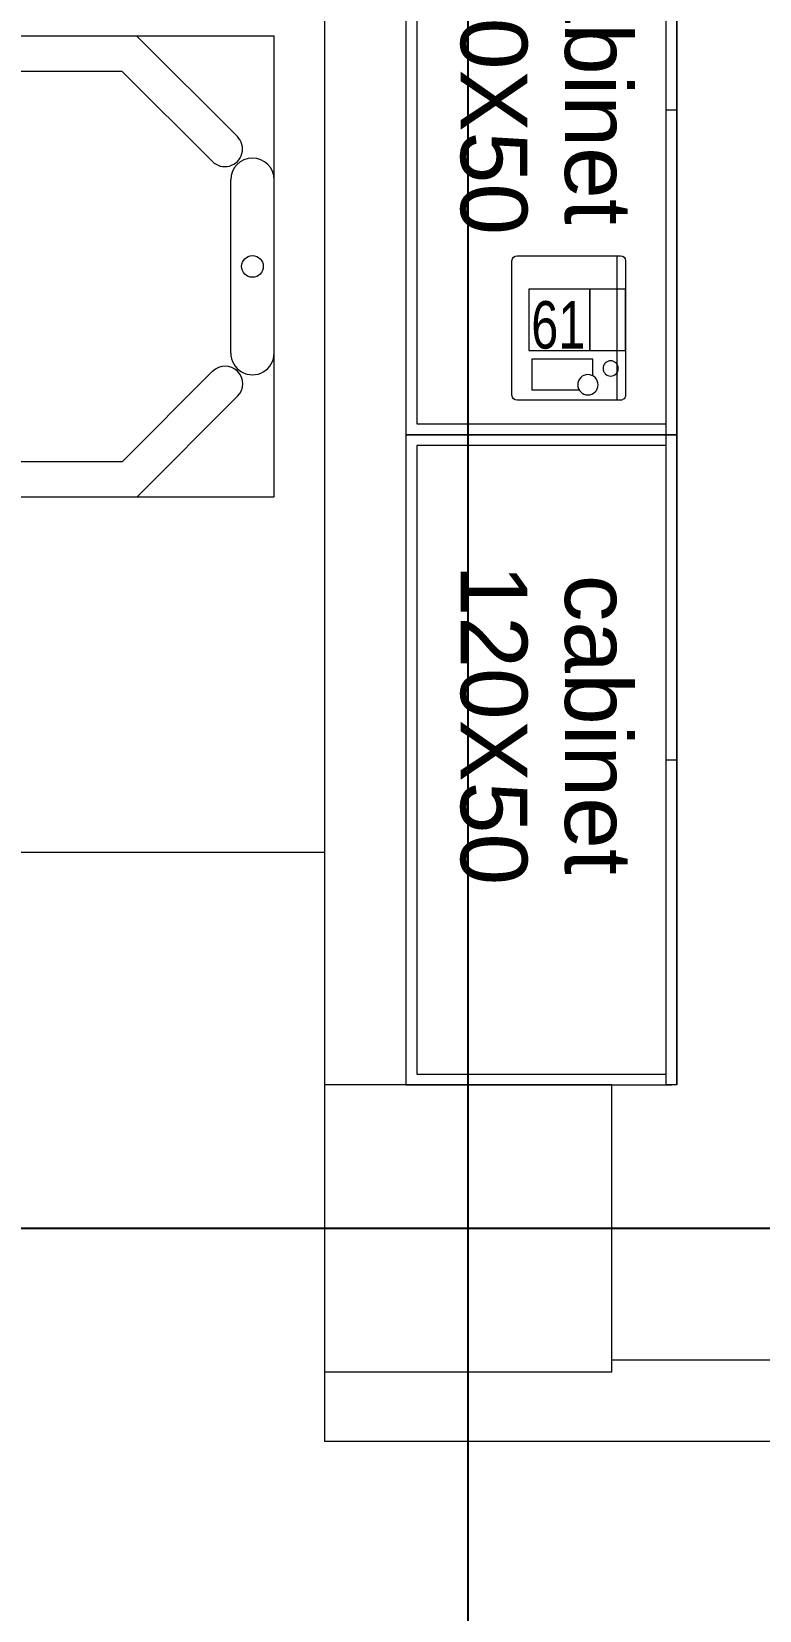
# Model space of a CAD drawing. Header units: metres. Extents: x -18745 to 220762, y -1579758 to -1356048.
# Drawn here: x 129158 to 130500, y -1404993 to -1402078 of the extents above; entities that cross this region are included whole.
import ezdxf

# ---------------------------------------------------------------- set-up
doc = ezdxf.new("R2010")
doc.units = ezdxf.units.M
doc.layers.get('0').update_dxf_attribs({"lineweight": 0})
doc.layers.add('A-100 - Copy$0$axes', color=8, linetype='Continuous')
for name, color, linetype, lineweight in [('A-100 - Copy$0$Medical Equipment and Furniture', 8, 'Continuous', 0), ('A-100 - Copy$0$Medical Equipment and Furniture1', 8, 'Continuous', 5), ('A-100 - Copy$0$Structure', 8, 'Continuous', 9), ('A-100 - Copy$0$Walls', 8, 'Continuous', 0)]:
    doc.layers.add(name, color=color, linetype=linetype, lineweight=lineweight)
doc.styles.add('A-100 - Copy$0$Arial_13', font='arial.ttf', dxfattribs={"height": 122.941617})
doc.styles.add('A-100 - Copy$0$X3G_ENTITY_257CFD', font='swisscl.ttf', dxfattribs={"height": 200})

# ---------------------------------------------------------------- blocks, each defined once
blk = doc.blocks.new('*X134')
for p, q in [((5, 3), (5, 3)), ((5, 3), (5, 3)), ((5, 3), (5, 3)), ((5, 3), (5, 3)), ((5, 3), (5, 3)), ((5, 3), (5, 3)), ((5, 3), (5, 3)), ((5, 3), (5, 3)), ((5, 3), (5, 3)), ((5, 3), (5, 3)), ((5, 3), (5, 3)), ((5, 3), (5, 3)), ((5, 3), (5, 3)), ((5, 3), (5, 3)), ((5, 3), (5, 3)), ((5, 3), (5, 3)), ((5, 3), (5, 3)), ((5, 3), (5, 3)), ((5, 3), (5, 3)), ((5, 3), (5, 3)), ((5, 3), (5, 3)), ((5, 3), (5, 3)), ((5, 3), (5, 3)), ((5, 3), (5, 3)), ((5, 3), (5, 3)), ((5, 3), (5, 3)), ((5, 3), (5, 3)), ((5, 3), (5, 3)), ((5, 3), (5, 3)), ((5, 3), (5, 3)), ((5, 3), (5, 3)), ((5, 3), (5, 3)), ((5, 3), (5, 3)), ((5, 3), (5, 3)), ((5, 3), (5, 3)), ((5, 3), (5, 3)), ((5, 3), (5, 3)), ((5, 3), (5, 3)), ((5, 3), (5, 3)), ((5, 3), (5, 3)), ((5, 3), (5, 3)), ((5, 3), (5, 3)), ((5, 3), (5, 3)), ((5, 3), (5, 3)), ((5, 3), (5, 3)), ((5, 3), (5, 3)), ((5, 3), (5, 3)), ((5, 3), (5, 3)), ((5, 3), (5, 3)), ((5, 3), (5, 3)), ((5, 3), (5, 3)), ((5, 3), (5, 3)), ((5, 3), (5, 3)), ((5, 3), (5, 3)), ((5, 3), (5, 3)), ((5, 3), (5, 3)), ((5, 3), (5, 3)), ((5, 3), (5, 3)), ((5, 3), (5, 3)), ((5, 3), (5, 3)), ((5, 3), (5, 3)), ((5, 3), (5, 3)), ((5, 3), (5, 3)), ((5, 3), (5, 3)), ((5, 3), (5, 3)), ((5, 3), (5, 3)), ((6, 3), (5, 3)), ((5, 3), (5, 3)), ((6, 3), (5, 3)), ((5, 3), (5, 3)), ((6, 3), (5, 3)), ((5, 3), (5, 3)), ((6, 3), (5, 3)), ((5, 3), (5, 3)), ((5, 3), (5, 3)), ((5, 3), (5, 3)), ((5, 3), (5, 3)), ((5, 3), (5, 3)), ((5, 3), (5, 3)), ((5, 3), (5, 3)), ((5, 3), (5, 3)), ((5, 3), (5, 3)), ((5, 3), (5, 3)), ((5, 3), (5, 3)), ((5, 3), (5, 3)), ((5, 3), (5, 3)), ((5, 3), (5, 3)), ((5, 3), (5, 3)), ((5, 3), (5, 3)), ((5, 3), (5, 3)), ((5, 3), (5, 3)), ((5, 3), (5, 3)), ((5, 3), (5, 3)), ((5, 3), (5, 3)), ((5, 3), (5, 3)), ((5, 3), (5, 3)), ((6, 3), (6, 3)), ((6, 3), (6, 3)), ((6, 3), (6, 3)), ((6, 3), (6, 3)), ((6, 3), (6, 3)), ((6, 3), (6, 3)), ((6, 3), (6, 3)), ((6, 3), (6, 3)), ((6, 3), (6, 3)), ((6, 3), (6, 3)), ((6, 3), (6, 3)), ((6, 3), (6, 3)), ((6, 3), (6, 3)), ((6, 3), (6, 3)), ((6, 3), (6, 3)), ((6, 3), (6, 3)), ((6, 3), (6, 3)), ((6, 3), (6, 3)), ((6, 3), (6, 3)), ((6, 3), (6, 3)), ((6, 3), (6, 3)), ((6, 3), (6, 3)), ((6, 3), (6, 3)), ((6, 3), (6, 3)), ((6, 3), (6, 3)), ((6, 3), (6, 3)), ((6, 3), (6, 3)), ((6, 3), (6, 3)), ((6, 3), (6, 3)), ((6, 3), (6, 3)), ((6, 3), (6, 3)), ((6, 3), (6, 3)), ((6, 3), (6, 3)), ((6, 3), (6, 3)), ((6, 3), (6, 3)), ((6, 3), (6, 3)), ((6, 3), (6, 3)), ((6, 3), (6, 3)), ((6, 3), (6, 3)), ((6, 3), (6, 3)), ((6, 3), (6, 3)), ((6, 3), (6, 3)), ((6, 3), (6, 3)), ((6, 3), (6, 3)), ((6, 3), (6, 3)), ((6, 3), (6, 3)), ((6, 3), (6, 3)), ((6, 3), (6, 3)), ((6, 3), (6, 3)), ((6, 3), (6, 3)), ((6, 3), (6, 3)), ((6, 3), (6, 3)), ((6, 3), (6, 3)), ((6, 3), (6, 3)), ((6, 3), (6, 3)), ((6, 3), (6, 3)), ((6, 3), (6, 3)), ((6, 3), (6, 3)), ((6, 3), (6, 3)), ((6, 3), (6, 3)), ((6, 3), (6, 3)), ((6, 3), (6, 3)), ((6, 3), (6, 3)), ((6, 3), (6, 3)), ((6, 3), (6, 3)), ((6, 3), (6, 3)), ((6, 3), (6, 3)), ((6, 3), (6, 3)), ((6, 3), (6, 3)), ((6, 3), (6, 3)), ((6, 3), (6, 3)), ((6, 3), (6, 3)), ((6, 3), (6, 3)), ((6, 3), (6, 3)), ((6, 3), (6, 3)), ((6, 3), (6, 3)), ((6, 3), (6, 3)), ((6, 3), (6, 3)), ((6, 3), (6, 3)), ((6, 3), (6, 3)), ((6, 3), (6, 3)), ((6, 3), (6, 3)), ((6, 3), (6, 3)), ((6, 3), (6, 3)), ((6, 3), (6, 3)), ((6, 3), (6, 3)), ((6, 3), (6, 3)), ((6, 3), (6, 3)), ((6, 3), (6, 3)), ((6, 3), (6, 3)), ((6, 3), (6, 3)), ((6, 3), (6, 3)), ((6, 3), (6, 3)), ((6, 3), (6, 3)), ((6, 3), (6, 3)), ((6, 3), (6, 3)), ((6, 3), (6, 3)), ((6, 3), (6, 3)), ((6, 3), (6, 3)), ((6, 3), (6, 3)), ((6, 3), (6, 3)), ((6, 3), (6, 3)), ((6, 3), (6, 3)), ((6, 3), (6, 3)), ((6, 3), (6, 3)), ((6, 3), (6, 3)), ((6, 3), (6, 3)), ((6, 3), (6, 3)), ((6, 3), (6, 3)), ((6, 3), (6, 3)), ((6, 3), (6, 3)), ((6, 3), (6, 3)), ((6, 3), (6, 3)), ((6, 3), (6, 3)), ((6, 3), (6, 3)), ((6, 3), (6, 3)), ((6, 3), (6, 3)), ((6, 3), (6, 3)), ((6, 3), (6, 3)), ((6, 3), (6, 3)), ((6, 3), (6, 3)), ((6, 3), (6, 3)), ((6, 3), (6, 3)), ((6, 3), (6, 3)), ((6, 3), (6, 3)), ((6, 3), (6, 3)), ((6, 3), (6, 3)), ((6, 3), (6, 3)), ((6, 3), (6, 3)), ((6, 3), (6, 3)), ((6, 3), (6, 3)), ((6, 3), (6, 3)), ((6, 3), (6, 3)), ((6, 3), (6, 3)), ((6, 3), (6, 3)), ((6, 3), (6, 3)), ((6, 3), (6, 3)), ((6, 3), (6, 3)), ((6, 3), (6, 3)), ((6, 3), (6, 3)), ((6, 3), (6, 3)), ((6, 3), (6, 3)), ((6, 3), (6, 3)), ((6, 3), (6, 3)), ((6, 3), (6, 3)), ((6, 3), (6, 3)), ((6, 3), (6, 3)), ((6, 3), (6, 3)), ((6, 3), (6, 3)), ((6, 3), (6, 3)), ((6, 3), (6, 3)), ((6, 3), (6, 3)), ((6, 3), (6, 3)), ((6, 3), (6, 3)), ((6, 3), (6, 3)), ((6, 3), (6, 3)), ((6, 3), (6, 3)), ((6, 3), (6, 3)), ((6, 3), (6, 3)), ((6, 3), (6, 3)), ((6, 3), (6, 3)), ((6, 3), (6, 3)), ((6, 3), (6, 3)), ((6, 3), (6, 3)), ((6, 3), (6, 3)), ((6, 3), (6, 3)), ((6, 3), (6, 3)), ((6, 3), (6, 3)), ((6, 3), (6, 3)), ((6, 3), (6, 3)), ((6, 3), (6, 3)), ((6, 3), (6, 3)), ((6, 3), (6, 3)), ((6, 3), (6, 3)), ((6, 3), (6, 3)), ((6, 3), (6, 3)), ((6, 3), (6, 3)), ((6, 3), (6, 3)), ((6, 3), (6, 3)), ((6, 3), (6, 3)), ((6, 3), (6, 3)), ((6, 3), (6, 3)), ((6, 3), (6, 3)), ((6, 3), (6, 3)), ((6, 3), (6, 3)), ((6, 3), (6, 3)), ((6, 3), (6, 3)), ((6, 3), (6, 3)), ((6, 3), (6, 3)), ((6, 3), (6, 3)), ((6, 3), (6, 3)), ((6, 3), (6, 3)), ((6, 3), (6, 3)), ((6, 3), (6, 3)), ((6, 3), (6, 3)), ((6, 3), (6, 3)), ((6, 3), (6, 3)), ((6, 3), (6, 3)), ((6, 3), (6, 3)), ((6, 3), (6, 3)), ((6, 3), (6, 3)), ((6, 3), (6, 3)), ((6, 3), (6, 3)), ((6, 3), (6, 3)), ((6, 3), (5, 3)), ((6, 3), (5, 3)), ((6, 3), (5, 3)), ((6, 3), (5, 3)), ((6, 3), (5, 3)), ((6, 3), (6, 3)), ((6, 3), (6, 3)), ((6, 3), (6, 3)), ((6, 3), (6, 3)), ((6, 3), (6, 3)), ((6, 3), (6, 3)), ((6, 3), (6, 3)), ((6, 3), (6, 3)), ((6, 3), (6, 3)), ((6, 3), (6, 3)), ((6, 3), (6, 3)), ((6, 3), (6, 3)), ((6, 3), (6, 3)), ((6, 3), (6, 3)), ((6, 3), (6, 3)), ((6, 3), (6, 3)), ((6, 3), (6, 3)), ((6, 3), (6, 3)), ((6, 3), (6, 3)), ((6, 3), (6, 3)), ((6, 3), (6, 3)), ((6, 3), (6, 3)), ((6, 3), (6, 3)), ((6, 3), (6, 3)), ((6, 3), (6, 3)), ((6, 3), (6, 3)), ((6, 3), (6, 3)), ((6, 3), (6, 3)), ((6, 3), (6, 3)), ((6, 3), (6, 3)), ((6, 3), (6, 3)), ((6, 3), (6, 3)), ((6, 3), (6, 3)), ((6, 3), (6, 3)), ((6, 3), (6, 3)), ((6, 3), (6, 3)), ((6, 3), (6, 3)), ((6, 3), (6, 3)), ((6, 3), (6, 3)), ((6, 3), (6, 3)), ((6, 3), (6, 3)), ((6, 3), (6, 3)), ((6, 3), (6, 3)), ((6, 3), (6, 3)), ((6, 3), (6, 3)), ((6, 3), (6, 3)), ((6, 3), (6, 3)), ((6, 3), (6, 3)), ((6, 3), (6, 3)), ((6, 3), (6, 3)), ((6, 3), (6, 3)), ((6, 3), (6, 3)), ((6, 3), (6, 3)), ((6, 3), (6, 3)), ((6, 3), (6, 3)), ((6, 3), (6, 3)), ((6, 3), (6, 3)), ((6, 3), (6, 3)), ((6, 3), (6, 3)), ((6, 3), (6, 3)), ((6, 3), (6, 3)), ((6, 3), (6, 3)), ((6, 3), (6, 3)), ((6, 3), (6, 3)), ((6, 3), (6, 3)), ((6, 3), (6, 3)), ((6, 3), (6, 3)), ((6, 3), (6, 3)), ((6, 3), (6, 3)), ((6, 3), (6, 3)), ((6, 3), (6, 3)), ((6, 3), (6, 3)), ((6, 3), (6, 3)), ((6, 3), (6, 3)), ((6, 3), (6, 3)), ((6, 3), (6, 3)), ((6, 3), (6, 3)), ((6, 3), (6, 3)), ((6, 3), (6, 3)), ((6, 3), (6, 3)), ((6, 3), (6, 3)), ((6, 3), (6, 3)), ((6, 3), (6, 3)), ((6, 3), (6, 3)), ((6, 3), (6, 3)), ((6, 3), (6, 3)), ((6, 3), (6, 3)), ((6, 3), (6, 3)), ((6, 3), (6, 3)), ((6, 3), (6, 3)), ((6, 3), (6, 3)), ((6, 3), (6, 3)), ((6, 3), (6, 3)), ((6, 3), (6, 3)), ((6, 3), (6, 3)), ((6, 3), (6, 3)), ((6, 3), (6, 3)), ((6, 3), (6, 3)), ((6, 3), (6, 3)), ((6, 3), (6, 3)), ((6, 3), (6, 3)), ((6, 3), (6, 3)), ((6, 3), (6, 3)), ((6, 3), (6, 3)), ((6, 3), (6, 3)), ((6, 3), (6, 3)), ((6, 3), (6, 3)), ((6, 3), (6, 3)), ((6, 3), (6, 3)), ((6, 3), (6, 3)), ((6, 3), (6, 3)), ((6, 3), (6, 3)), ((6, 3), (6, 3)), ((6, 3), (6, 3)), ((6, 3), (6, 3)), ((6, 3), (6, 3)), ((6, 3), (6, 3)), ((6, 3), (6, 3)), ((6, 3), (6, 3)), ((6, 3), (6, 3)), ((6, 3), (6, 3)), ((6, 3), (6, 3)), ((6, 3), (6, 3)), ((6, 3), (6, 3)), ((6, 3), (6, 3)), ((6, 3), (6, 3)), ((6, 3), (6, 3)), ((6, 3), (6, 3)), ((6, 3), (6, 3)), ((6, 3), (6, 3)), ((6, 3), (6, 3)), ((6, 3), (6, 3)), ((6, 3), (6, 3)), ((6, 3), (6, 3)), ((6, 3), (6, 3)), ((6, 3), (6, 3)), ((6, 3), (6, 3)), ((6, 3), (6, 3)), ((6, 3), (6, 3)), ((6, 3), (6, 3)), ((6, 3), (6, 3)), ((6, 3), (6, 3)), ((6, 3), (6, 3)), ((6, 3), (6, 3)), ((6, 3), (6, 3)), ((6, 3), (6, 3)), ((6, 3), (6, 3)), ((6, 3), (6, 3)), ((6, 3), (6, 3)), ((6, 3), (6, 3)), ((6, 3), (6, 3)), ((6, 3), (6, 3)), ((6, 3), (6, 3)), ((6, 3), (6, 3)), ((6, 3), (6, 3)), ((6, 3), (6, 3)), ((6, 3), (6, 3)), ((6, 3), (6, 3)), ((6, 3), (6, 3)), ((6, 3), (6, 3)), ((6, 3), (6, 3)), ((6, 3), (6, 3)), ((6, 3), (6, 3)), ((6, 3), (6, 3)), ((6, 3), (6, 3)), ((6, 3), (6, 3)), ((6, 3), (6, 3)), ((6, 3), (6, 3)), ((6, 3), (6, 3)), ((6, 3), (6, 3)), ((6, 3), (6, 3)), ((6, 3), (6, 3)), ((6, 3), (6, 3)), ((6, 3), (6, 3)), ((6, 3), (6, 3)), ((6, 3), (6, 3)), ((6, 3), (6, 3)), ((6, 3), (6, 3)), ((6, 3), (6, 3)), ((6, 3), (6, 3)), ((6, 3), (6, 3)), ((6, 3), (6, 3)), ((6, 3), (6, 3)), ((6, 3), (6, 3)), ((6, 3), (6, 3)), ((6, 3), (6, 3)), ((6, 3), (6, 3)), ((6, 3), (6, 3)), ((6, 3), (6, 3)), ((6, 3), (6, 3)), ((6, 3), (6, 3)), ((6, 3), (6, 3)), ((6, 3), (6, 3)), ((6, 3), (6, 3)), ((6, 3), (6, 3)), ((6, 3), (6, 3)), ((6, 3), (6, 3)), ((6, 3), (6, 3)), ((6, 3), (6, 3)), ((6, 3), (6, 3)), ((6, 3), (6, 3)), ((6, 3), (6, 3)), ((6, 3), (6, 3)), ((6, 3), (6, 3)), ((6, 3), (6, 3)), ((6, 3), (6, 3)), ((6, 3), (6, 3)), ((6, 3), (6, 3)), ((6, 3), (6, 3)), ((6, 3), (6, 3)), ((6, 3), (6, 3)), ((6, 3), (6, 3)), ((6, 3), (6, 3)), ((6, 3), (6, 3)), ((6, 3), (6, 3)), ((6, 3), (6, 3)), ((6, 3), (6, 3)), ((6, 3), (6, 3)), ((6, 3), (6, 3)), ((6, 3), (6, 3)), ((6, 3), (6, 3)), ((6, 3), (6, 3)), ((6, 3), (6, 3)), ((6, 3), (6, 3)), ((6, 3), (6, 3)), ((6, 3), (6, 3)), ((6, 3), (6, 3)), ((6, 3), (6, 3)), ((6, 3), (6, 3)), ((6, 3), (6, 3)), ((6, 3), (6, 3)), ((6, 3), (6, 3)), ((6, 3), (6, 3)), ((6, 3), (6, 3)), ((6, 3), (6, 3)), ((6, 3), (6, 3)), ((6, 3), (6, 3)), ((6, 3), (6, 3)), ((6, 3), (6, 3)), ((6, 3), (6, 3)), ((6, 3), (6, 3)), ((6, 3), (6, 3)), ((6, 3), (6, 3)), ((6, 3), (6, 3)), ((6, 3), (6, 3)), ((6, 3), (6, 3)), ((6, 3), (6, 3)), ((6, 3), (6, 3)), ((6, 3), (6, 3)), ((6, 3), (6, 3)), ((6, 3), (6, 3)), ((6, 3), (6, 3)), ((6, 3), (6, 3)), ((6, 3), (6, 3)), ((6, 3), (6, 3)), ((6, 3), (6, 3)), ((6, 3), (6, 3)), ((6, 3), (6, 3)), ((6, 3), (6, 3)), ((6, 3), (6, 3)), ((6, 3), (6, 3)), ((6, 3), (6, 3)), ((6, 3), (6, 3)), ((6, 3), (6, 3)), ((6, 3), (6, 3)), ((6, 3), (6, 3)), ((6, 3), (6, 3)), ((6, 3), (6, 3)), ((6, 3), (6, 3)), ((6, 3), (6, 3)), ((6, 3), (6, 3)), ((6, 3), (6, 3)), ((6, 3), (6, 3)), ((6, 3), (6, 3)), ((6, 3), (6, 3)), ((6, 3), (6, 3)), ((6, 3), (6, 3)), ((6, 3), (6, 3)), ((6, 3), (6, 3)), ((6, 3), (6, 3)), ((6, 3), (6, 3)), ((6, 3), (6, 3)), ((6, 3), (6, 3)), ((6, 3), (6, 3)), ((6, 3), (6, 3)), ((6, 3), (6, 3)), ((6, 3), (6, 3)), ((6, 3), (6, 3)), ((6, 3), (6, 3)), ((6, 3), (6, 3)), ((6, 3), (6, 3)), ((6, 3), (6, 3)), ((6, 3), (6, 3)), ((6, 3), (6, 3)), ((6, 3), (6, 3)), ((6, 3), (6, 3)), ((6, 3), (6, 3)), ((6, 3), (6, 3)), ((6, 3), (6, 3)), ((6, 3), (6, 3)), ((6, 3), (6, 3)), ((6, 3), (6, 3)), ((6, 3), (6, 3)), ((6, 3), (6, 3)), ((6, 3), (6, 3)), ((6, 3), (6, 3)), ((6, 3), (6, 3)), ((6, 3), (6, 3)), ((6, 3), (6, 3)), ((6, 3), (6, 3)), ((6, 3), (6, 3)), ((6, 3), (6, 3)), ((6, 3), (6, 3)), ((6, 3), (6, 3)), ((6, 3), (6, 3)), ((6, 3), (6, 3)), ((6, 3), (6, 3))]:
    blk.add_line(p, q)
blk = doc.blocks.new('*X135')
for p, q in [((13, 1), (13, 1)), ((13, 1), (13, 1)), ((13, 1), (13, 1)), ((13, 1), (13, 1)), ((13, 1), (13, 1)), ((13, 1), (13, 1)), ((13, 1), (13, 1)), ((13, 1), (13, 1)), ((13, 1), (13, 1)), ((13, 1), (13, 1)), ((13, 1), (13, 1)), ((13, 1), (13, 1)), ((13, 1), (13, 1)), ((13, 1), (13, 1)), ((13, 1), (13, 1)), ((13, 1), (14, 1)), ((13, 1), (14, 1)), ((13, 1), (14, 1)), ((13, 1), (13, 1)), ((13, 1), (13, 1)), ((13, 1), (13, 1)), ((13, 1), (13, 1)), ((13, 1), (13, 1)), ((13, 1), (13, 1)), ((13, 1), (13, 1)), ((13, 1), (13, 1)), ((13, 1), (13, 1)), ((13, 1), (13, 1)), ((13, 1), (13, 1)), ((13, 1), (13, 1)), ((13, 1), (13, 1)), ((13, 1), (13, 1)), ((13, 1), (13, 1)), ((13, 1), (13, 1)), ((13, 1), (13, 1)), ((13, 1), (13, 1)), ((13, 1), (13, 1)), ((13, 1), (13, 1)), ((13, 1), (13, 1)), ((13, 1), (13, 1)), ((13, 1), (13, 1)), ((13, 1), (13, 1)), ((13, 1), (13, 1)), ((13, 1), (13, 1)), ((13, 1), (13, 1)), ((13, 1), (13, 1)), ((13, 1), (13, 1)), ((13, 1), (13, 1)), ((13, 1), (13, 1)), ((13, 1), (13, 1)), ((13, 1), (13, 1)), ((13, 1), (13, 1)), ((13, 1), (13, 1)), ((13, 1), (13, 1)), ((13, 1), (13, 1)), ((13, 1), (13, 1)), ((13, 1), (13, 1)), ((13, 1), (13, 1)), ((13, 1), (13, 1)), ((13, 1), (13, 1)), ((13, 1), (13, 1)), ((13, 1), (13, 1)), ((13, 1), (13, 1)), ((13, 1), (13, 1)), ((13, 1), (13, 1)), ((13, 1), (13, 1)), ((13, 1), (13, 1)), ((13, 1), (13, 1)), ((13, 1), (13, 1)), ((13, 1), (13, 1)), ((13, 1), (13, 1)), ((13, 1), (13, 1)), ((13, 1), (13, 1)), ((13, 1), (13, 1)), ((13, 1), (13, 1)), ((13, 1), (13, 1)), ((13, 1), (13, 1)), ((13, 1), (13, 1)), ((13, 1), (13, 1)), ((13, 1), (13, 1)), ((13, 1), (13, 1)), ((13, 1), (13, 1)), ((13, 1), (13, 1)), ((13, 1), (13, 1)), ((13, 1), (13, 1)), ((13, 1), (13, 1)), ((13, 1), (13, 1)), ((13, 1), (13, 1)), ((13, 1), (13, 1)), ((13, 1), (13, 1)), ((13, 1), (13, 1)), ((13, 1), (13, 1)), ((13, 1), (13, 1)), ((13, 1), (13, 1)), ((13, 1), (13, 1)), ((13, 1), (13, 1)), ((13, 1), (13, 1)), ((13, 1), (13, 1)), ((13, 1), (13, 1)), ((13, 1), (13, 1)), ((13, 1), (13, 1)), ((13, 1), (13, 1)), ((13, 1), (13, 1)), ((13, 1), (13, 1)), ((13, 1), (13, 1)), ((13, 1), (13, 1)), ((13, 1), (13, 1)), ((13, 1), (13, 1)), ((13, 1), (13, 1)), ((13, 1), (13, 1)), ((13, 1), (13, 1)), ((13, 1), (13, 1)), ((13, 1), (13, 1)), ((13, 1), (13, 1)), ((13, 1), (13, 1)), ((13, 1), (13, 1)), ((13, 1), (13, 1)), ((13, 1), (13, 1)), ((13, 1), (13, 1)), ((13, 1), (13, 1)), ((13, 1), (13, 1)), ((13, 1), (13, 1)), ((13, 1), (13, 1)), ((13, 1), (14, 1)), ((13, 0), (13, 0)), ((13, 0), (13, 0)), ((13, 0), (13, 0)), ((13, 0), (13, 0)), ((13, 0), (13, 0)), ((13, 0), (13, 0)), ((13, 0), (13, 0)), ((13, 0), (13, 0)), ((13, 0), (13, 0)), ((13, 0), (13, 0)), ((13, 0), (13, 0)), ((13, 0), (13, 0)), ((13, 0), (13, 0)), ((13, 0), (13, 0)), ((13, 0), (13, 0)), ((13, 0), (13, 0)), ((13, 0), (13, 0)), ((13, 0), (13, 0)), ((13, 0), (13, 0)), ((13, 0), (13, 0)), ((13, 0), (13, 0)), ((13, 0), (13, 0)), ((13, 0), (13, 0)), ((13, 0), (13, 0)), ((13, 0), (13, 0)), ((13, 0), (13, 0)), ((13, 0), (13, 0)), ((13, 0), (13, 0)), ((13, 0), (13, 0)), ((13, 0), (13, 0)), ((13, 0), (13, 0)), ((13, 0), (13, 0)), ((13, 0), (13, 0)), ((13, 0), (13, 0)), ((13, 0), (13, 0)), ((13, 0), (13, 0)), ((13, 0), (13, 0)), ((13, 0), (13, 0)), ((13, 0), (13, 0)), ((13, 0), (13, 0)), ((13, 0), (13, 0)), ((13, 0), (13, 0)), ((13, 0), (13, 0)), ((13, 0), (13, 0)), ((13, 0), (13, 0)), ((13, 0), (13, 0)), ((13, 0), (13, 0)), ((13, 0), (13, 0)), ((13, 0), (14, 0)), ((13, 0), (14, 0)), ((13, 0), (13, 0)), ((13, 0), (14, 0)), ((14, 1), (14, 1)), ((14, 1), (14, 1)), ((14, 1), (14, 1)), ((14, 1), (14, 1)), ((14, 1), (14, 1)), ((14, 1), (14, 1)), ((14, 1), (14, 1)), ((14, 1), (14, 1)), ((14, 1), (14, 1)), ((14, 1), (14, 1)), ((14, 1), (14, 1)), ((14, 1), (14, 1)), ((14, 1), (14, 1)), ((14, 1), (14, 1)), ((14, 1), (14, 1)), ((14, 1), (14, 1)), ((14, 1), (14, 1)), ((14, 1), (14, 1)), ((14, 1), (14, 1)), ((14, 1), (14, 1)), ((14, 1), (14, 1)), ((14, 1), (14, 1)), ((14, 1), (14, 1)), ((14, 1), (14, 1)), ((14, 1), (14, 1)), ((14, 1), (14, 1)), ((14, 1), (14, 1)), ((14, 1), (14, 1)), ((14, 1), (14, 1)), ((14, 1), (14, 1)), ((14, 1), (14, 1)), ((14, 1), (14, 1)), ((14, 1), (14, 1)), ((14, 1), (14, 1)), ((14, 1), (14, 1)), ((14, 1), (14, 1)), ((14, 1), (14, 1)), ((14, 1), (14, 1)), ((14, 1), (14, 1)), ((14, 1), (14, 1)), ((14, 1), (14, 1)), ((14, 1), (14, 1)), ((14, 1), (14, 1)), ((14, 1), (14, 1)), ((14, 1), (14, 1)), ((14, 1), (14, 1)), ((14, 1), (14, 1)), ((14, 1), (14, 1)), ((14, 1), (14, 1)), ((14, 1), (14, 1)), ((14, 1), (14, 1)), ((14, 1), (14, 1)), ((14, 1), (14, 1)), ((14, 1), (14, 1)), ((14, 1), (14, 1)), ((14, 1), (14, 1)), ((14, 1), (14, 1)), ((14, 1), (14, 1)), ((14, 1), (14, 1)), ((14, 1), (14, 1)), ((14, 1), (14, 1)), ((14, 1), (14, 1)), ((14, 1), (14, 1)), ((14, 1), (14, 1)), ((14, 1), (14, 1)), ((14, 1), (14, 1)), ((14, 1), (14, 1)), ((14, 1), (14, 1)), ((14, 1), (14, 1)), ((14, 1), (14, 1)), ((14, 1), (14, 1)), ((14, 1), (14, 1)), ((14, 1), (14, 1)), ((14, 1), (14, 1)), ((14, 1), (14, 1)), ((14, 1), (14, 1)), ((14, 1), (14, 1)), ((14, 1), (14, 1)), ((14, 1), (14, 1)), ((14, 1), (14, 1)), ((14, 1), (14, 1)), ((14, 1), (14, 1)), ((14, 1), (14, 1)), ((14, 1), (14, 1)), ((14, 1), (14, 1)), ((14, 1), (14, 1)), ((14, 1), (14, 1)), ((14, 1), (14, 1)), ((14, 1), (14, 1)), ((14, 1), (14, 1)), ((14, 1), (14, 1)), ((14, 1), (14, 1)), ((14, 1), (14, 1)), ((14, 1), (14, 1)), ((14, 0), (14, 0)), ((14, 0), (14, 0)), ((14, 0), (14, 0)), ((14, 0), (14, 0)), ((14, 0), (14, 0)), ((14, 0), (14, 0)), ((14, 0), (14, 0)), ((14, 0), (14, 0)), ((14, 0), (14, 0)), ((14, 0), (14, 0)), ((14, 0), (14, 0)), ((14, 0), (14, 0)), ((14, 0), (14, 0)), ((14, 0), (14, 0)), ((14, 0), (14, 0)), ((14, 0), (14, 0)), ((14, 0), (14, 0)), ((14, 0), (14, 0)), ((14, 0), (14, 0)), ((14, 0), (14, 0)), ((14, 0), (14, 0)), ((14, 0), (14, 0)), ((14, 0), (14, 0)), ((14, 0), (14, 0)), ((14, 0), (14, 0)), ((14, 0), (14, 0)), ((14, 0), (14, 0)), ((14, 0), (14, 0)), ((14, 0), (14, 0)), ((14, 0), (14, 0)), ((14, 0), (14, 0)), ((14, 0), (14, 0)), ((14, 0), (14, 0)), ((14, 0), (14, 0)), ((14, 0), (14, 0)), ((14, 0), (14, 0)), ((14, 0), (14, 0)), ((14, 0), (14, 0)), ((14, 0), (14, 0)), ((14, 0), (14, 0)), ((14, 0), (14, 0)), ((14, 0), (14, 0)), ((14, 0), (14, 0)), ((14, 0), (14, 0)), ((14, 0), (14, 0)), ((14, 0), (14, 0)), ((14, 0), (14, 0)), ((14, 0), (14, 0)), ((13, 0), (13, 0)), ((13, 0), (14, 0)), ((13, 0), (13, 0)), ((13, 0), (14, 0)), ((13, 0), (13, 0)), ((13, 0), (14, 0)), ((13, 0), (13, 0)), ((13, 0), (13, 0)), ((13, 0), (13, 0)), ((13, 0), (13, 0)), ((13, 0), (14, 0)), ((13, 0), (13, 0)), ((13, 0), (14, 0)), ((13, 0), (13, 0)), ((13, 0), (14, 0)), ((13, 0), (13, 0)), ((13, 0), (14, 0)), ((13, 0), (13, 0)), ((13, 0), (14, 0)), ((13, 0), (13, 0)), ((13, 0), (14, 0)), ((13, 0), (13, 0)), ((13, 0), (14, 0)), ((13, 0), (13, 0)), ((13, 0), (13, 0)), ((13, 0), (13, 0)), ((13, 0), (14, 0)), ((13, 0), (13, 0)), ((13, 0), (14, 0)), ((13, 0), (13, 0)), ((13, 0), (14, 0)), ((13, 0), (13, 0)), ((13, 0), (14, 0)), ((13, 0), (13, 0)), ((13, 0), (13, 0)), ((13, 0), (13, 0)), ((13, 0), (13, 0)), ((13, 0), (13, 0)), ((13, 0), (13, 0)), ((13, 0), (13, 0)), ((13, 0), (13, 0)), ((13, 0), (13, 0)), ((13, 0), (13, 0)), ((13, 0), (13, 0)), ((13, 0), (13, 0)), ((13, 0), (13, 0)), ((13, 0), (13, 0)), ((13, 0), (13, 0)), ((13, 0), (13, 0)), ((13, 0), (13, 0)), ((13, 0), (13, 0)), ((13, 0), (13, 0)), ((13, 0), (13, 0)), ((13, 0), (13, 0)), ((13, 0), (13, 0)), ((13, 0), (13, 0)), ((13, 0), (13, 0)), ((13, 0), (13, 0)), ((13, 0), (13, 0)), ((13, 0), (13, 0)), ((13, 0), (13, 0)), ((13, 0), (13, 0)), ((13, 0), (13, 0)), ((13, 0), (13, 0)), ((13, -1), (13, -1)), ((13, -1), (13, -1)), ((13, -1), (13, -1)), ((13, -1), (13, -1)), ((13, -1), (13, -1)), ((13, -1), (14, -1)), ((13, -1), (13, -1)), ((14, 0), (14, 0)), ((14, 0), (14, 0)), ((14, 0), (14, 0)), ((14, 0), (14, 0)), ((14, 0), (14, 0)), ((14, 0), (14, 0)), ((14, 0), (14, 0)), ((14, 0), (14, 0)), ((14, 0), (14, 0)), ((14, 0), (14, 0)), ((14, 0), (14, 0)), ((14, 0), (14, 0)), ((14, 0), (14, 0)), ((14, 0), (14, 0)), ((14, 0), (14, 0)), ((13, 0), (14, 0)), ((14, 0), (14, 0)), ((14, 0), (14, 0)), ((14, 0), (14, 0)), ((14, 0), (14, 0)), ((14, 0), (14, 0)), ((14, 0), (14, 0)), ((14, 0), (14, 0)), ((14, 0), (14, 0)), ((14, 0), (14, 0)), ((14, 0), (14, 0)), ((14, 0), (14, 0)), ((14, 0), (14, 0)), ((14, 0), (14, 0)), ((14, 0), (14, 0)), ((14, 0), (14, 0)), ((14, 0), (14, 0)), ((14, 0), (14, 0)), ((14, 0), (14, 0)), ((14, 0), (14, 0)), ((14, 0), (14, 0)), ((14, 0), (14, 0)), ((14, 0), (14, 0)), ((14, 0), (14, 0)), ((14, 0), (14, 0)), ((14, 0), (14, 0)), ((14, 0), (14, 0)), ((14, 0), (14, 0)), ((14, 0), (14, 0)), ((14, 0), (14, 0)), ((14, 0), (14, 0)), ((14, 0), (14, 0)), ((14, 0), (14, 0)), ((14, 0), (14, 0)), ((14, 0), (14, 0)), ((14, -1), (14, -1)), ((14, -1), (14, -1)), ((14, -1), (14, -1)), ((14, -1), (14, -1)), ((14, -1), (14, -1))]:
    blk.add_line(p, q)
blk = doc.blocks.new('A-100 - Copy$0$HF16786E-P')
at = {"layer": 'A-100 - Copy$0$Medical Equipment and Furniture1'}
for p, q in [((0, 0.425), (-2.14, 0.425)), ((-0.2531, 0.425), (-0.0678, 0.2397)), ((0, -0.425), (0, 0.425)), ((-0.28, 0.36), (-1.86, 0.36)), ((-0.28, 0.36), (-0.1137, 0.1937)), ((-0.08, -0.16), (-0.08, 0.16)), ((-0.1136, -0.1936), (-0.28, -0.36)), ((-0.0676, -0.2396), (-0.2531, -0.425)), ((-1.86, -0.36), (-0.28, -0.36)), ((-2.14, -0.425), (0, -0.425))]:
    blk.add_line(p, q, dxfattribs=at)
for points in [[(0, 0.425), (0, 0.425), (0, 0.425), (0, 0.425), (0, 0.425), (0, 0.425), (0, 0.425), (0, 0.425), (0, 0.425), (0, 0.425), (0, 0.425), (0, 0.425), (0, 0.425), (0, 0.425), (0, 0.425), (0, 0.425), (0, 0.425), (0, 0.425), (0, 0.425), (0, 0.425), (0, 0.425), (0, 0.425), (0, 0.425), (0, 0.425), (0, 0.425), (0, 0.425), (0, 0.425), (0, 0.425), (0, 0.425), (0, 0.425), (0, 0.425), (0, 0.425), (0, 0.425), (0, 0.425), (0, 0.425), (0, 0.425), (0, 0.425), (0, 0.425), (0, 0.425), (0, 0.425), (0, 0.425), (0, 0.425), (0, 0.425), (0, 0.425), (0, 0.425), (0, 0.425), (0, 0.425), (0, 0.425), (0, 0.425), (0, 0.425), (0, 0.425), (0, 0.425), (0, 0.425), (0, 0.425), (0, 0.425), (0, 0.425), (0, 0.425), (0, 0.425), (0, 0.425), (0, 0.425), (0, 0.425), (0, 0.425), (0, 0.425), (0, 0.425), (0, 0.425), (0, 0.425), (0, 0.425), (0, 0.425), (0, 0.425), (0, 0.425), (0, 0.425), (0, 0.425), (0, 0.425), (0, 0.425), (0, 0.425), (0, 0.425), (0, 0.425), (0, 0.425), (0, 0.425), (0, 0.425), (0, 0.425), (0, 0.425), (0, 0.425), (0, 0.425), (0, 0.425), (0, 0.425), (0, 0.425), (0, 0.425), (0, 0.425), (0, 0.425), (0, 0.425), (0, 0.425), (0, 0.425), (0, 0.425), (0, 0.425), (0, 0.425), (0, 0.425), (0, 0.425), (0, 0.425), (0, 0.425), (0, 0.425), (0, 0.425), (0, 0.425), (0, 0.425), (0, 0.425), (0, 0.425), (0, 0.425), (0, 0.425), (0, 0.425), (0, 0.425), (0, 0.425), (0, 0.425), (0, 0.425), (0, 0.425), (0, 0.425), (0, 0.425), (0, 0.425), (0, 0.425), (0, 0.425), (0, 0.425), (0, 0.425), (0, 0.425), (0, 0.425), (0, 0.425), (0, 0.425), (0, 0.425), (0, 0.425), (0, 0.425), (0, 0.425), (0, 0.425), (0, 0.425), (0, 0.425), (0, 0.425), (0, 0.425), (0, 0.425), (0, 0.425), (0, 0.425), (0, 0.425), (0, 0.425), (0, 0.425), (0, 0.425), (0, 0.425), (0, 0.425), (0, 0.425), (0, 0.425), (0, 0.425), (0, 0.425), (0, 0.425), (0, 0.425), (0, 0.425), (0, 0.425), (0, 0.425), (0, 0.425), (0, 0.425), (0, 0.425), (0, 0.425), (0, 0.425), (0, 0.425), (0, 0.425), (0, 0.425), (0, 0.425), (0, 0.425), (0, 0.425), (0, 0.425), (0, 0.425), (0, 0.425), (0, 0.425), (0, 0.425), (0, 0.425), (0, 0.425), (0, 0.425), (0, 0.425), (0, 0.425), (0, 0.425), (0, 0.425), (0, 0.425), (0, 0.425), (0, 0.425), (0, 0.425), (0, 0.425), (0, 0.425), (0, 0.425), (0, 0.425), (0, 0.425), (0, 0.425), (0, 0.425), (0, 0.425), (0, 0.425), (0, 0.425), (0, 0.425), (0, 0.425), (0, 0.425), (0, 0.425), (0, 0.425), (0, 0.425), (0, 0.425), (0, 0.425), (0, 0.425), (0, 0.425), (0, 0.425), (0, 0.425), (0, 0.425), (0, 0.425), (0, 0.425), (0, 0.425), (0, 0.425), (0, 0.425), (0, 0.425), (0, 0.425), (0, 0.425), (0, 0.425), (0, 0.425), (0, 0.425), (0, 0.425), (0, 0.425), (0, 0.425), (0, 0.425), (0, 0.425), (0, 0.425)], [(0, 0.425), (0, 0.425), (0, 0.425), (0, 0.425), (0, 0.425), (0, 0.425), (0, 0.425), (0, 0.425), (0, 0.425), (0, 0.425), (0, 0.425), (0, 0.425), (0, 0.425), (0, 0.425), (0, 0.425), (0, 0.425), (0, 0.425), (0, 0.425), (0, 0.425), (0, 0.425), (0, 0.425), (0, 0.425), (0, 0.425), (0, 0.425), (0, 0.425), (0, 0.425), (0, 0.425), (0, 0.425), (0, 0.425), (0, 0.425), (0, 0.425), (0, 0.425), (0, 0.425), (0, 0.425), (0, 0.425), (0, 0.425), (0, 0.425), (0, 0.425), (0, 0.425), (0, 0.425), (0, 0.425), (0, 0.425), (0, 0.425), (0, 0.425), (0, 0.425), (0, 0.425), (0, 0.425), (0, 0.425), (0, 0.425), (0, 0.425), (0, 0.425), (0, 0.425), (0, 0.425), (0, 0.425), (0, 0.425), (0, 0.425), (0, 0.425), (0, 0.425), (0, 0.425), (0, 0.425), (0, 0.425), (0, 0.425), (0, 0.425), (0, 0.425), (0, 0.425), (0, 0.425), (0, 0.425), (0, 0.425), (0, 0.425), (0, 0.425), (0, 0.425), (0, 0.425), (0, 0.425), (0, 0.425), (0, 0.425), (0, 0.425), (0, 0.425), (0, 0.425), (0, 0.425), (0, 0.425), (0, 0.425), (0, 0.425), (0, 0.425), (0, 0.425), (0, 0.425), (0, 0.425), (0, 0.425), (0, 0.425), (0, 0.425), (0, 0.425), (0, 0.425), (0, 0.425), (0, 0.425), (0, 0.425), (0, 0.425), (0, 0.425), (0, 0.425), (0, 0.425), (0, 0.425), (0, 0.425), (0, 0.425), (0, 0.425), (0, 0.425), (0, 0.425), (0, 0.425), (0, 0.425), (0, 0.425), (0, 0.425), (0, 0.425), (0, 0.425), (0, 0.425), (0, 0.425), (0, 0.425), (0, 0.425), (0, 0.425), (0, 0.425), (0, 0.425), (0, 0.425), (0, 0.425), (0, 0.425), (0, 0.425), (0, 0.425), (0, 0.425), (0, 0.425), (0, 0.425), (0, 0.425), (0, 0.425), (0, 0.425), (0, 0.425), (0, 0.425), (0, 0.425), (0, 0.425), (0, 0.425), (0, 0.425), (0, 0.425), (0, 0.425), (0, 0.425), (0, 0.425), (0, 0.425), (0, 0.425), (0, 0.425), (0, 0.425), (0, 0.425), (0, 0.425), (0, 0.425), (0, 0.425), (0, 0.425), (0, 0.425), (0, 0.425), (0, 0.425), (0, 0.425), (0, 0.425), (0, 0.425), (0, 0.425), (0, 0.425), (0, 0.425), (0, 0.425), (0, 0.425), (0, 0.425), (0, 0.425), (0, 0.425), (0, 0.425), (0, 0.425), (0, 0.425), (0, 0.425), (0, 0.425), (0, 0.425), (0, 0.425), (0, 0.425), (0, 0.425), (0, 0.425), (0, 0.425), (0, 0.425), (0, 0.425), (0, 0.425), (0, 0.425), (0, 0.425), (0, 0.425), (0, 0.425), (0, 0.425), (0, 0.425), (0, 0.425), (0, 0.425), (0, 0.425), (0, 0.425), (0, 0.425), (0, 0.425), (0, 0.425), (0, 0.425), (0, 0.425), (0, 0.425), (0, 0.425), (0, 0.425), (0, 0.425), (0, 0.425), (0, 0.425), (0, 0.425), (0, 0.425), (0, 0.425), (0, 0.425), (0, 0.425), (0, 0.425), (0, 0.425), (0, 0.425), (0, 0.425), (0, 0.425), (0, 0.425), (0, 0.425), (0, 0.425), (0, 0.425), (0, 0.425), (0, 0.425), (0, 0.425), (0, 0.425)], [(0, 0.425), (0, 0.425), (0, 0.425), (0, 0.425), (0, 0.425), (0, 0.425), (0, 0.425), (0, 0.425), (0, 0.425), (0, 0.425), (0, 0.425), (0, 0.425), (0, 0.425), (0, 0.425), (0, 0.425), (0, 0.425), (0, 0.425), (0, 0.425), (0, 0.425), (0, 0.425), (0, 0.425), (0, 0.425), (0, 0.425), (0, 0.425), (0, 0.425), (0, 0.425), (0, 0.425), (0, 0.425), (0, 0.425), (0, 0.425), (0, 0.425), (0, 0.425), (0, 0.425), (0, 0.425), (0, 0.425), (0, 0.425), (0, 0.425), (0, 0.425), (0, 0.425), (0, 0.425), (0, 0.425), (0, 0.425), (0, 0.425), (0, 0.425), (0, 0.425), (0, 0.425), (0, 0.425), (0, 0.425), (0, 0.425), (0, 0.425), (0, 0.425), (0, 0.425), (0, 0.425), (0, 0.425), (0, 0.425), (0, 0.425), (0, 0.425), (0, 0.425), (0, 0.425), (0, 0.425), (0, 0.425), (0, 0.425), (0, 0.425), (0, 0.425), (0, 0.425), (0, 0.425), (0, 0.425), (0, 0.425), (0, 0.425), (0, 0.425), (0, 0.425), (0, 0.425), (0, 0.425), (0, 0.425), (0, 0.425), (0, 0.425), (0, 0.425), (0, 0.425), (0, 0.425), (0, 0.425), (0, 0.425), (0, 0.425), (0, 0.425), (0, 0.425), (0, 0.425), (0, 0.425), (0, 0.425), (0, 0.425), (0, 0.425), (0, 0.425), (0, 0.425), (0, 0.425), (0, 0.425), (0, 0.425), (0, 0.425), (0, 0.425), (0, 0.425), (0, 0.425), (0, 0.425), (0, 0.425), (0, 0.425), (0, 0.425), (0, 0.425), (0, 0.425), (0, 0.425), (0, 0.425), (0, 0.425), (0, 0.425), (0, 0.425), (0, 0.425), (0, 0.425), (0, 0.425), (0, 0.425), (0, 0.425), (0, 0.425), (0, 0.425), (0, 0.425), (0, 0.425), (0, 0.425), (0, 0.425), (0, 0.425), (0, 0.425), (0, 0.425), (0, 0.425), (0, 0.425), (0, 0.425), (0, 0.425), (0, 0.425), (0, 0.425), (0, 0.425), (0, 0.425), (0, 0.425), (0, 0.425), (0, 0.425), (0, 0.425), (0, 0.425), (0, 0.425), (0, 0.425), (0, 0.425), (0, 0.425), (0, 0.425), (0, 0.425), (0, 0.425), (0, 0.425), (0, 0.425), (0, 0.425), (0, 0.425), (0, 0.425), (0, 0.425), (0, 0.425), (0, 0.425), (0, 0.425), (0, 0.425), (0, 0.425), (0, 0.425), (0, 0.425), (0, 0.425), (0, 0.425), (0, 0.425), (0, 0.425), (0, 0.425), (0, 0.425), (0, 0.425), (0, 0.425), (0, 0.425), (0, 0.425), (0, 0.425), (0, 0.425), (0, 0.425), (0, 0.425), (0, 0.425), (0, 0.425), (0, 0.425), (0, 0.425), (0, 0.425), (0, 0.425), (0, 0.425), (0, 0.425), (0, 0.425), (0, 0.425), (0, 0.425), (0, 0.425), (0, 0.425), (0, 0.425), (0, 0.425), (0, 0.425), (0, 0.425), (0, 0.425), (0, 0.425), (0, 0.425), (0, 0.425), (0, 0.425), (0, 0.425), (0, 0.425), (0, 0.425), (0, 0.425), (0, 0.425), (0, 0.425), (0, 0.425), (0, 0.425), (0, 0.425), (0, 0.425), (0, 0.425), (0, 0.425), (0, 0.425), (0, 0.425), (0, 0.425), (0, 0.425), (0, 0.425), (0, 0.425), (0, 0.425), (0, 0.425), (0, 0.425), (0, 0.425), (0, 0.425), (0, 0.425), (0, 0.425), (0, 0.425), (0, 0.425), (0, 0.425), (0, 0.425), (0, 0.425), (0, 0.425), (0, 0.425), (0, 0.425), (0, 0.425), (0, 0.425), (0, 0.425), (0, 0.425), (0, 0.425), (0, 0.425), (0, 0.425), (0, 0.425), (0, 0.425), (0, 0.425), (0, 0.425), (0, 0.425), (0, 0.425), (0, 0.425), (0, 0.425), (0, 0.425), (0, 0.425), (0, 0.425), (0, 0.425), (0, 0.425), (0, 0.425), (0, 0.425), (0, 0.425), (0, 0.425), (0, 0.425), (0, 0.425), (0, 0.425), (0, 0.425), (0, 0.425), (0, 0.425), (0, 0.425), (0, 0.425), (0, 0.425), (0, 0.425), (0, 0.425), (0, 0.425), (0, 0.425), (0, 0.425), (0, 0.425), (0, 0.425), (0, 0.425), (0, 0.425), (0, 0.425), (0, 0.425), (0, 0.425), (0, 0.425), (0, 0.425), (0, 0.425), (0, 0.425), (0, 0.425), (0, 0.425), (0, 0.425)]]:
    blk.add_lwpolyline(points, close=True, dxfattribs=at)
for points in [[(0, 0.425), (0, 0.425), (0, 0.425), (0, 0.425), (0, 0.425), (0, 0.425), (0, 0.425), (0, 0.425), (0, 0.425), (0, 0.425), (0, 0.425), (0, 0.425), (0, 0.425), (0, 0.425), (0, 0.425)], [(0, 0.425), (0, 0.425), (0, 0.425), (0, 0.425), (0, 0.425), (0, 0.425), (0, 0.425), (0, 0.425), (0, 0.425), (0, 0.425), (0, 0.425), (0, 0.425), (0, 0.425), (0, 0.425), (0, 0.425), (0, 0.425), (0, 0.425), (0, 0.425), (0, 0.425), (0, 0.425), (0, 0.425), (0, 0.425), (0, 0.425), (0, 0.425), (0, 0.425), (0, 0.425), (0, 0.425), (0, 0.425), (0, 0.425), (0, 0.425), (0, 0.425), (0, 0.425), (0, 0.425), (0, 0.425), (0, 0.425), (0, 0.425), (0, 0.425), (0, 0.425), (0, 0.425), (0, 0.425), (0, 0.425), (0, 0.425), (0, 0.425), (0, 0.425), (0, 0.425), (0, 0.425), (0, 0.425), (0, 0.425), (0, 0.425), (0, 0.425), (0, 0.425), (0, 0.425), (0, 0.425), (0, 0.425), (0, 0.425), (0, 0.425), (0, 0.425), (0, 0.425), (0, 0.425), (0, 0.425), (0, 0.425), (0, 0.425), (0, 0.425), (0, 0.425), (0, 0.425), (0, 0.425), (0, 0.425), (0, 0.425), (0, 0.425), (0, 0.425), (0, 0.425), (0, 0.425), (0, 0.425), (0, 0.425), (0, 0.425), (0, 0.425), (0, 0.425), (0, 0.425), (0, 0.425), (0, 0.425), (0, 0.425), (0, 0.425), (0, 0.425), (0, 0.425), (0, 0.425), (0, 0.425), (0, 0.425), (0, 0.425), (0, 0.425)], [(0, 0.425), (0, 0.425), (0, 0.425), (0, 0.425), (0, 0.425), (0, 0.425), (0, 0.425), (0, 0.425), (0, 0.425), (0, 0.425), (0, 0.425), (0, 0.425), (0, 0.425), (0, 0.425), (0, 0.425), (0, 0.425), (0, 0.425), (0, 0.425), (0, 0.425), (0, 0.425), (0, 0.425), (0, 0.425), (0, 0.425), (0, 0.425), (0, 0.425), (0, 0.425), (0, 0.425), (0, 0.425), (0, 0.425), (0, 0.425), (0, 0.425), (0, 0.425), (0, 0.425), (0, 0.425), (0, 0.425), (0, 0.425), (0, 0.425), (0, 0.425), (0, 0.425), (0, 0.425), (0, 0.425), (0, 0.425), (0, 0.425), (0, 0.425), (0, 0.425), (0, 0.425), (0, 0.425), (0, 0.425), (0, 0.425), (0, 0.425), (0, 0.425), (0, 0.425), (0, 0.425), (0, 0.425), (0, 0.425), (0, 0.425), (0, 0.425), (0, 0.425), (0, 0.425), (0, 0.425), (0, 0.425), (0, 0.425), (0, 0.425), (0, 0.425), (0, 0.425), (0, 0.425), (0, 0.425), (0, 0.425), (0, 0.425), (0, 0.425), (0, 0.425), (0, 0.425), (0, 0.425), (0, 0.425), (0, 0.425), (0, 0.425), (0, 0.425), (0, 0.425), (0, 0.425), (0, 0.425), (0, 0.425), (0, 0.425), (0, 0.425), (0, 0.425), (0, 0.425), (0, 0.425), (0, 0.425), (0, 0.425), (0, 0.425), (0, 0.425), (0, 0.425), (0, 0.425), (0, 0.425), (0, 0.425), (0, 0.425), (0, 0.425), (0, 0.425), (0, 0.425), (0, 0.425), (0, 0.425), (0, 0.425), (0, 0.425), (0, 0.425), (0, 0.425), (0, 0.425), (0, 0.425), (0, 0.425), (0, 0.425), (0, 0.425), (0, 0.425), (0, 0.425)], [(0, 0.425), (0, 0.425), (0, 0.425), (0, 0.425), (0, 0.425), (0, 0.425), (0, 0.425), (0, 0.425), (0, 0.425), (0, 0.425), (0, 0.425), (0, 0.425), (0, 0.425), (0, 0.425), (0, 0.425), (0, 0.425), (0, 0.425), (0, 0.425), (0, 0.425), (0, 0.425), (0, 0.425), (0, 0.425), (0, 0.425), (0, 0.425), (0, 0.425), (0, 0.425), (0, 0.425), (0, 0.425), (0, 0.425), (0, 0.425), (0, 0.425), (0, 0.425), (0, 0.425), (0, 0.425), (0, 0.425), (0, 0.425), (0, 0.425), (0, 0.425), (0, 0.425), (0, 0.425), (0, 0.425), (0, 0.425), (0, 0.425), (0, 0.425), (0, 0.425), (0, 0.425), (0, 0.425), (0, 0.425), (0, 0.425), (0, 0.425), (0, 0.425), (0, 0.425), (0, 0.425), (0, 0.425)], [(0, 0.425), (0, 0.425), (0, 0.425), (0, 0.425), (0, 0.425), (0, 0.425), (0, 0.425), (0, 0.425), (0, 0.425), (0, 0.425), (0, 0.425), (0, 0.425), (0, 0.425), (0, 0.425), (0, 0.425), (0, 0.425), (0, 0.425)], [(0, 0.425), (0, 0.425), (0, 0.425), (0, 0.425), (0, 0.425), (0, 0.425), (0, 0.425), (0, 0.425), (0, 0.425), (0, 0.425)], [(0, 0.425), (0, 0.425), (0, 0.425), (0, 0.425), (0, 0.425), (0, 0.425), (0, 0.425), (0, 0.425), (0, 0.425), (0, 0.425)], [(0, 0.425), (0, 0.425), (0, 0.425), (0, 0.425), (0, 0.425), (0, 0.425), (0, 0.425)], [(0, 0.425), (0, 0.425), (0, 0.425), (0, 0.425), (0, 0.425), (0, 0.425), (0, 0.425), (0, 0.425), (0, 0.425), (0, 0.425), (0, 0.425), (0, 0.425)], [(0, 0.425), (0, 0.425), (0, 0.425), (0, 0.425), (0, 0.425), (0, 0.425), (0, 0.425)], [(0, 0.425), (0, 0.425), (0, 0.425), (0, 0.425), (0, 0.425), (0, 0.425), (0, 0.425), (0, 0.425), (0, 0.425), (0, 0.425)], [(0, 0.425), (0, 0.425), (0, 0.425), (0, 0.425), (0, 0.425), (0, 0.425), (0, 0.425), (0, 0.425)], [(0, 0.425), (0, 0.425), (0, 0.425), (0, 0.425), (0, 0.425), (0, 0.425), (0, 0.425), (0, 0.425), (0, 0.425), (0, 0.425), (0, 0.425), (0, 0.425), (0, 0.425), (0, 0.425), (0, 0.425), (0, 0.425), (0, 0.425), (0, 0.425)], [(0, 0.425), (0, 0.425), (0, 0.425), (0, 0.425), (0, 0.425), (0, 0.425), (0, 0.425), (0, 0.425), (0, 0.425), (0, 0.425)], [(0, 0.425), (0, 0.425), (0, 0.425), (0, 0.425), (0, 0.425), (0, 0.425), (0, 0.425), (0, 0.425), (0, 0.425)]]:
    blk.add_lwpolyline(points, dxfattribs=at)
blk.add_circle((-0.04, 0), 0.02, dxfattribs=at)
for centre, radius, start, end in [((-0.0908, 0.2167), 0.0325, 225, 45), ((-0.04, 0.16), 0.04, 0, 180), ((-0.04, -0.16), 0.04, 180, 0), ((-0.0906, -0.2166), 0.0325, 315, 135)]:
    blk.add_arc(centre, radius, start, end, dxfattribs=at)
for name, xscale, yscale, zscale in [('*X134', 8.593299999999998e-11, 8.593299999999998e-11, 8.593299999999998e-11), ('*X135', 5.4996e-11, 5.4996e-11, 5.4996e-11)]:
    blk.add_blockref(name, (0, 0.425), dxfattribs=dict(at, xscale=xscale, yscale=yscale, zscale=zscale))
blk = doc.blocks.new('A-100 - Copy$0$ME11129-P')
at = {"layer": 'A-100 - Copy$0$Medical Equipment and Furniture1'}
for p, q in [((0.2573, 0.2096), (0.0094, 0.2096)), ((0, 0.2002), (0, 0.0094)), ((0.2667, 0.0094), (0.2667, 0.2002)), ((0, 0.016), (0.2667, 0.016)), ((0.0094, 0), (0.2573, 0))]:
    blk.add_line(p, q, dxfattribs=at)
for points in [[(0.062, 0.1784), (0.1747, 0.1784), (0.1747, 0.0657), (0.062, 0.0657)], [(0.062, 0.0657), (0.1747, 0.0657), (0.1747, 0), (0.062, 0)]]:
    blk.add_lwpolyline(points, close=True, dxfattribs=at)
blk.add_lwpolyline([(0.2218, 0.0601), (0.1911, 0.0601), (0.1911, 0.1728), (0.2475, 0.1728), (0.2475, 0.0858)], dxfattribs=at)
for centre, radius in [((0.2382, 0.0694), 0.0188), ((0.208, 0.0274), 0.0141)]:
    blk.add_circle(centre, radius, dxfattribs=at)
for centre, start, end in [((0.0094, 0.2002), 90, 180), ((0.2573, 0.2002), 0, 90), ((0.0094, 0.0094), 180, 270), ((0.2573, 0.0094), 270, 0)]:
    blk.add_arc(centre, 0.00939, start, end, dxfattribs=at)
blk = doc.blocks.new('A-100 - Copy')
at = {"layer": 'A-100 - Copy$0$axes'}
blk.add_line((178940.3, -1404287.7, 2.4), (95748.8, -1404287.7, 2.4), dxfattribs=at)
at = {"layer": 'A-100 - Copy$0$Medical Equipment and Furniture'}
for p, q in [((130348.3, -1402822.7, 0), (130348.3, -1401622.7, 0)), ((130328.3, -1402222.7, 0), (130348.3, -1402222.7, 0)), ((130348.3, -1404022.7, 0), (130348.3, -1402822.7, 0)), ((130328.3, -1403422.7, 0), (130348.3, -1403422.7, 0)), ((127198.3, -1403593.2, 0), (129698.3, -1403593.2, 0))]:
    blk.add_line(p, q, dxfattribs=at)
at = {"layer": 'A-100 - Copy$0$Medical Equipment and Furniture', "elevation": 0}
for points in [[(130348.3, -1402822.7), (130328.3, -1402822.7), (130328.3, -1401622.7), (130348.3, -1401622.7)], [(130348.3, -1404022.7), (130328.3, -1404022.7), (130328.3, -1402822.7), (130348.3, -1402822.7)]]:
    blk.add_lwpolyline(points, close=True, dxfattribs=at)
at = {"layer": 'A-100 - Copy$0$Structure', "elevation": 0}
blk.add_lwpolyline([(129698.3, -1404552.7), (130228.3, -1404552.7), (130228.3, -1404022.7), (129698.3, -1404022.7)], close=True, dxfattribs=at)
at = {"layer": 'A-100 - Copy$0$Walls'}
for p, q in [((129698.3, -1397352.7, 0), (129698.3, -1404022.7, 0)), ((129848.3, -1397352.7, 0), (129848.3, -1404022.7, 0)), ((129698.3, -1404552.7, 0), (129698.3, -1404681, 0))]:
    blk.add_line(p, q, dxfattribs=at)
at = {"layer": 'A-100 - Copy$0$Walls', "ltscale": 10}
for p, q in [((132930.1, -1404531, 0), (130228.3, -1404531, 0)), ((132930.1, -1404681, 0), (129698.3, -1404681, 0))]:
    blk.add_line(p, q, dxfattribs=at)
at = {"layer": 'A-100 - Copy$0$Medical Equipment and Furniture', "xscale": 1000, "yscale": 1000, "zscale": 1000, "rotation": 0.01499365941642081}
blk.add_blockref('A-100 - Copy$0$HF16786E-P', (129605.2, -1402512, 2.4), dxfattribs=at)
at = {"layer": 'A-100 - Copy$0$Medical Equipment and Furniture', "char_height": 122.942, "width": 859.967, "attachment_point": 2, "rotation": 270, "line_spacing_factor": 0.938532, "style": 'A-100 - Copy$0$Arial_13', "bg_fill": 3, "box_fill_scale": 1.25, "bg_fill_color": 7, "bg_fill_transparency": 0}
for insert in [(130264.7, -1402158.1, 0), (130264.7, -1403358.1, 0)]:
    blk.add_mtext('cabinet 120X50', dxfattribs=dict(at, insert=insert))
at = {"layer": 'A-100 - Copy$0$axes'}
blk.add_line((129963.3, -1477297.4, 0), (129963.3, -1387547.7, 0), dxfattribs=at)
at = {"layer": 'A-100 - Copy$0$Medical Equipment and Furniture', "elevation": 0, "flags": 128}
for points in [[(130338.3, -1401622.7), (129848.3, -1401622.7), (129848.3, -1402822.7), (130338.3, -1402822.7)], [(130328.3, -1401642.7), (129868.3, -1401642.7), (129868.3, -1402802.7), (130328.3, -1402802.7)], [(130338.3, -1402822.7), (129848.3, -1402822.7), (129848.3, -1404022.7), (130338.3, -1404022.7)], [(130328.3, -1402842.7), (129868.3, -1402842.7), (129868.3, -1404002.7), (130328.3, -1404002.7)]]:
    blk.add_lwpolyline(points, dxfattribs=at)
at = {"layer": 'A-100 - Copy$0$Medical Equipment and Furniture', "ltscale": 5000, "extrusion": (-4.19218e-15, -8.55145e-16, -1), "xscale": 1000.000000000002, "yscale": 1000.000000000002, "zscale": 1000.000000000002, "rotation": 270.0001913008751}
blk.add_blockref('A-100 - Copy$0$ME11129-P', (-130253.5, -1402492.2, 0), dxfattribs=at)
at = {"layer": 'A-100 - Copy$0$Medical Equipment and Furniture', "insert": (130129.4, -1402576.1, 0), "char_height": 87.47, "width": 82.543, "attachment_point": 2, "style": 'A-100 - Copy$0$X3G_ENTITY_257CFD'}
blk.add_mtext('61', dxfattribs=at)

msp = doc.modelspace()

# ---------------------------------------------------------------- block references
msp.add_blockref('A-100 - Copy', (0, 0))

doc.saveas('drawing.dxf')
